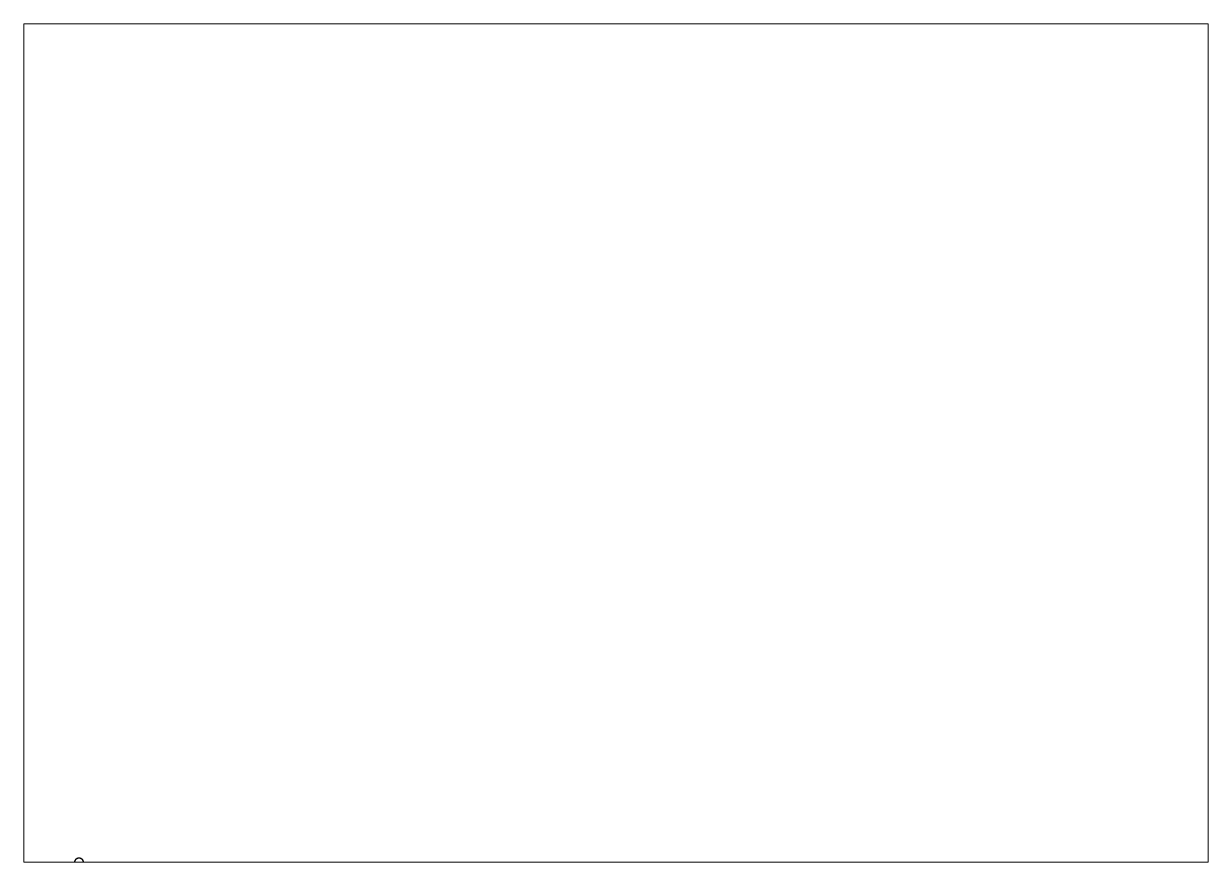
# Paper-space layout '布局1' of a CAD drawing. Extents: x 0 to 422, y 0 to 299.
# The model-space entities are those that its viewports show. They can reach past a viewport. Long polylines and large blocks are cut down to what shows.
import ezdxf

# ---------------------------------------------------------------- set-up
doc = ezdxf.new("R2010")
doc.units = 0
doc.linetypes.add('CONTINUOUS1', pattern=[0])
doc.layers.add('003_THICK', color=7, linetype='CONTINUOUS1')

msp = doc.modelspace()

# ---------------------------------------------------------------- linework, layer by layer
at = {"layer": '003_THICK', "const_width": 0.5}
for points in [[(0, 0), (18.17, 0)], [(21.25, 0), (39.42, 0)]]:
    msp.add_lwpolyline(points, dxfattribs=at)
msp.add_lwpolyline([(18.17, 0, 1), (21.25, 0, 1), (18.17, 0, 1)], format="xyb", dxfattribs=at)

psp = doc.layouts.new('布局1')

# ---------------------------------------------------------------- viewports
at = {"layer": '003_THICK'}
psp.add_viewport(center=(211, 149.5), size=(422, 299), view_center_point=(211, 149.5), view_height=299, dxfattribs=at)

doc.saveas('drawing.dxf')
